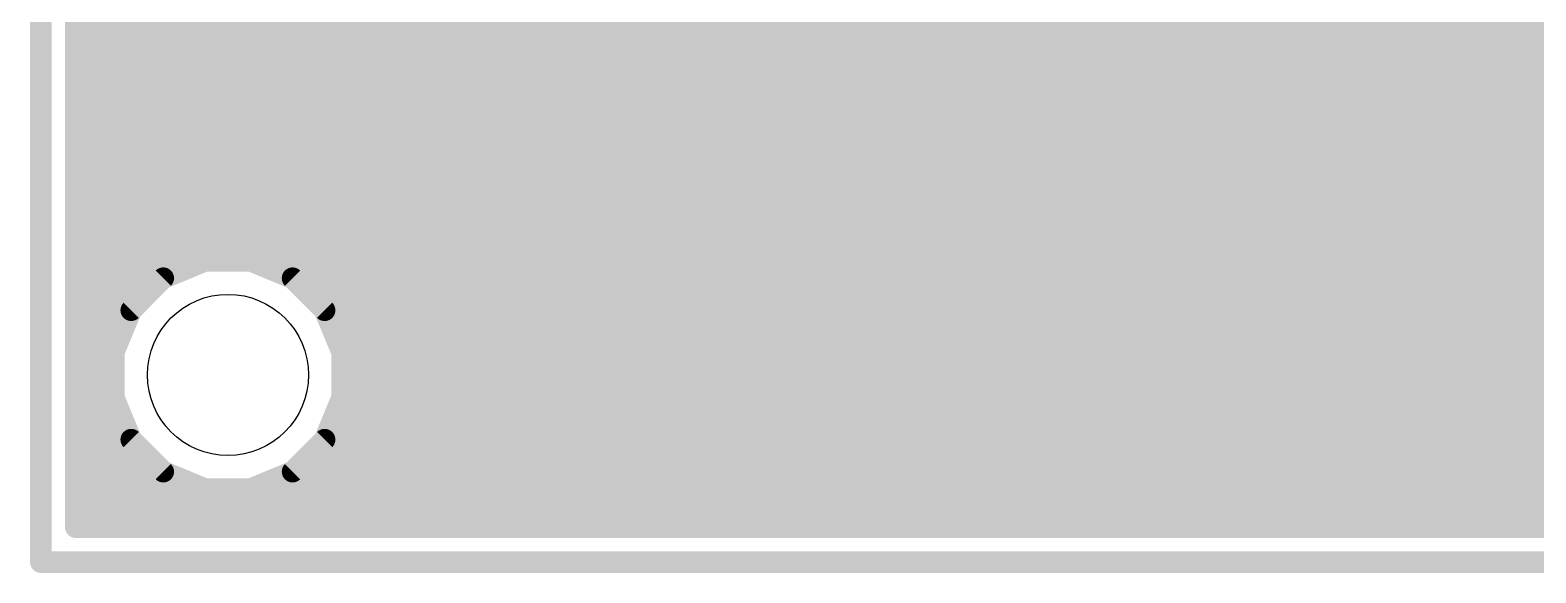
# Model space of a CAD drawing. Extents: x -0.2 to 78.9, y -2.7 to 86.6.
# Drawn here: x -0.2 to 28.29, y -2.74 to 7.52 of the extents above; entities that cross this region are included whole.
import ezdxf

# ---------------------------------------------------------------- set-up
doc = ezdxf.new("R2010")
doc.units = 0
doc.layers.add('16', color=174, linetype='CONTINUOUS')
doc.layers.add('20', color=178, linetype='CONTINUOUS')

msp = doc.modelspace()

# ---------------------------------------------------------------- linework, layer by layer
at = {"layer": '16', "const_width": 0.4064}
for points in [[(0.6603, -1.8796), (0.6603, 85.6996)], [(0.6603, 7.7216), (53.4666, 7.7216)], [(0.6603, 7.3152), (53.873, 7.3152)], [(0.6603, 6.9088), (54.402, 6.9088)], [(0.6603, 6.5024), (38.4898, 6.5024)], [(0.6603, 6.096), (38.0511, 6.096)], [(0.6603, 5.6896), (37.8355, 5.6896)], [(0.6603, 5.2832), (37.719, 5.2832)], [(0.6603, 4.8768), (37.719, 4.8768)], [(0.6603, 4.4704), (37.8354, 4.4704)], [(0.6603, 4.064), (38.051, 4.064)], [(0.6603, 3.6576), (38.4895, 3.6576)], [(0.6603, 3.2512), (68.4276, 3.2512)], [(3.1105, 3.1588), (2.3171, 2.8301)], [(3.1106, 3.1588), (3.1105, 3.1588)], [(3.4137, 3.1588), (3.1106, 3.1588)], [(3.5392, 3.1589), (3.4137, 3.1589)], [(3.4137, 3.1589), (3.4137, 3.1588)], [(3.5399, 3.1589), (3.5392, 3.1589)], [(3.6662, 3.1589), (3.5399, 3.1589)], [(3.6662, 3.1588), (3.6662, 3.1589)], [(3.9693, 3.1588), (3.6662, 3.1588)], [(3.9694, 3.1588), (3.9693, 3.1588)], [(4.7628, 2.8301), (3.9694, 3.1588)], [(0.6603, 2.8448), (2.3526, 2.8448)], [(2.317, 2.8301), (1.7098, 2.2229)], [(2.3171, 2.8301), (2.317, 2.8301)], [(4.7274, 2.8448), (68.8036, 2.8448)], [(4.7629, 2.8301), (4.7628, 2.8301)], [(5.3701, 2.2229), (4.7629, 2.8301)], [(0.6603, 2.4384), (1.9253, 2.4384)], [(5.1546, 2.4384), (69.21, 2.4384)], [(1.7098, 2.2228), (1.3811, 1.4294)], [(1.7098, 2.2229), (1.7098, 2.2228)], [(5.3701, 2.2228), (5.3701, 2.2229)], [(5.6988, 1.4294), (5.3701, 2.2228)], [(0.6603, 2.032), (1.6308, 2.032)], [(5.4492, 2.032), (73.2908, 2.032)], [(0.6603, 1.6256), (1.4624, 1.6256)], [(5.6176, 1.6256), (38.7105, 1.6256)], [(1.3811, 1.4294), (1.3811, 1.4293)], [(1.3811, 1.4293), (1.3811, 0.5705)], [(5.6988, 1.4293), (5.6988, 1.4294)], [(5.6988, 0.5706), (5.6988, 1.4293)], [(0.6603, 1.2192), (1.3811, 1.2192)], [(5.6988, 1.2192), (37.9843, 1.2192)], [(0.6603, 0.8128), (1.3811, 0.8128)], [(5.6988, 0.8128), (37.6497, 0.8128)], [(0.6603, 0.4064), (1.4491, 0.4064)], [(1.3811, 0.5705), (1.3812, 0.5705)], [(1.3812, 0.5705), (1.7098, -0.2228)], [(5.3701, -0.2228), (5.6988, 0.5705)], [(5.6308, 0.4064), (37.4814, 0.4064)], [(5.6988, 0.5705), (5.6988, 0.5706)], [(0.6603, 0), (1.6175, 0)], [(5.4624, 0), (37.449, 0)], [(0.6603, -0.4064), (1.8934, -0.4064)], [(1.7098, -0.2228), (2.317, -0.83)], [(4.7629, -0.8301), (5.3701, -0.2229)], [(5.1866, -0.4064), (37.4813, -0.4064)], [(5.3701, -0.2229), (5.3701, -0.2228)], [(0.6603, -0.8128), (2.2998, -0.8128)], [(2.317, -0.83), (2.317, -0.8301)], [(2.317, -0.8301), (3.1105, -1.1588)], [(3.9694, -1.1588), (4.7628, -0.8301)], [(4.7628, -0.8301), (4.7629, -0.8301)], [(4.7802, -0.8128), (37.6496, -0.8128)], [(0.6603, -1.2192), (37.9843, -1.2192)], [(3.1105, -1.1588), (3.1106, -1.1588)], [(3.1106, -1.1588), (3.4137, -1.1588)], [(3.4137, -1.1588), (3.4137, -1.1589)], [(3.4137, -1.1589), (3.54, -1.1589)], [(3.54, -1.1589), (3.5904, -1.1589)], [(3.5904, -1.1589), (3.6662, -1.1589)], [(3.6662, -1.1589), (3.6662, -1.1588)], [(3.6662, -1.1588), (3.9693, -1.1588)], [(3.9693, -1.1588), (3.9694, -1.1588)], [(0.6603, -1.6256), (38.7104, -1.6256)], [(78.0796, -1.8796), (0.6603, -1.8796)]]:
    msp.add_lwpolyline(points, dxfattribs=at)
at = {"layer": '16', "const_width": 0.2032}
for points in [[(0.6603, 7.8232, 1), (0.6603, 7.62)], [(0.6603, 7.4168, 1), (0.6603, 7.2136)], [(0.6603, 7.0104, 1), (0.6603, 6.8072)], [(0.6603, 6.604, 1), (0.6603, 6.4008)], [(0.6603, 6.1976, 1), (0.6603, 5.9944)], [(0.6603, 5.7912, 1), (0.6603, 5.588)], [(0.6603, 5.3848, 1), (0.6603, 5.1816)], [(0.6603, 4.9784, 1), (0.6603, 4.7752)], [(0.6603, 4.572, 1), (0.6603, 4.3688)], [(0.6603, 4.1656, 1), (0.6603, 3.9624)], [(0.6603, 3.7592, 1), (0.6603, 3.556)], [(0.6603, 3.3528, 1), (0.6603, 3.1496)], [(3.1105, 3.2604, 1), (3.1105, 3.0572)], [(3.1106, 3.2604, 1), (3.1106, 3.0572)], [(3.1494, 3.0649, 1), (3.0716, 3.2527)], [(3.1106, 3.0572, 1), (3.1106, 3.2604)], [(3.4137, 3.2605, 1), (3.4137, 3.0573)], [(3.5153, 3.1589, 1), (3.3121, 3.1589)], [(3.3121, 3.1588, 1), (3.5153, 3.1588)], [(3.4137, 3.0572, 1), (3.4137, 3.2604)], [(3.5392, 3.2605, 1), (3.5392, 3.0573)], [(3.5399, 3.2605, 1), (3.5399, 3.0573)], [(3.5392, 3.0573, 1), (3.5392, 3.2605)], [(3.5399, 3.0573, 1), (3.5399, 3.2605)], [(3.7678, 3.1589, 1), (3.5646, 3.1589)], [(3.6662, 3.2604, 1), (3.6662, 3.0572)], [(3.5646, 3.1588, 1), (3.7678, 3.1588)], [(3.6662, 3.0573, 1), (3.6662, 3.2605)], [(3.9693, 3.2604, 1), (3.9693, 3.0572)], [(4.0083, 3.2527, 1), (3.9305, 3.0649)], [(3.9693, 3.0572, 1), (3.9693, 3.2604)], [(3.9694, 3.0572, 1), (3.9694, 3.2604)], [(0.6603, 2.9464, 1), (0.6603, 2.7432)], [(2.317, 2.9317, 1), (2.317, 2.7285)], [(2.2782, 2.924, 1), (2.356, 2.7362)], [(2.3888, 2.7583, 1), (2.2452, 2.9019)], [(2.3171, 2.7285, 1), (2.3171, 2.9317)], [(2.3526, 2.7432, 1), (2.3526, 2.9464)], [(4.7274, 2.9464, 1), (4.7274, 2.7432)], [(4.7628, 2.9317, 1), (4.7628, 2.7285)], [(4.8347, 2.9019, 1), (4.6911, 2.7583)], [(4.7239, 2.7362, 1), (4.8017, 2.924)], [(4.7629, 2.7285, 1), (4.7629, 2.9317)], [(0.6603, 2.54, 1), (0.6603, 2.3368)], [(1.9253, 2.3368, 1), (1.9253, 2.54)], [(5.1546, 2.54, 1), (5.1546, 2.3368)], [(1.8114, 2.2229, 1), (1.6082, 2.2229)], [(1.6082, 2.2228, 1), (1.8114, 2.2228)], [(1.638, 2.2947, 1), (1.7816, 2.1511)], [(1.8037, 2.1839, 1), (1.6159, 2.2617)], [(5.4717, 2.2229, 1), (5.2685, 2.2229)], [(5.464, 2.2617, 1), (5.2762, 2.1839)], [(5.2685, 2.2228, 1), (5.4717, 2.2228)], [(5.2983, 2.1511, 1), (5.4419, 2.2947)], [(0.6603, 2.1336, 1), (0.6603, 1.9304)], [(1.6308, 1.9304, 1), (1.6308, 2.1336)], [(5.4492, 2.1336, 1), (5.4492, 1.9304)], [(0.6603, 1.7272, 1), (0.6603, 1.524)], [(1.4624, 1.524, 1), (1.4624, 1.7272)], [(5.6176, 1.7272, 1), (5.6176, 1.524)], [(1.4827, 1.4294, 1), (1.2795, 1.4294)], [(1.4827, 1.4293, 1), (1.2795, 1.4293)], [(1.2872, 1.4683, 1), (1.475, 1.3905)], [(1.2795, 1.4293, 1), (1.4827, 1.4293)], [(5.8004, 1.4294, 1), (5.5972, 1.4294)], [(5.8004, 1.4293, 1), (5.5972, 1.4293)], [(5.5972, 1.4293, 1), (5.8004, 1.4293)], [(5.6049, 1.3905, 1), (5.7927, 1.4683)], [(0.6603, 1.3208, 1), (0.6603, 1.1176)], [(1.3811, 1.1176, 1), (1.3811, 1.3208)], [(5.6988, 1.3208, 1), (5.6988, 1.1176)], [(0.6603, 0.9144, 1), (0.6603, 0.7112)], [(1.3811, 0.7112, 1), (1.3811, 0.9144)], [(5.6988, 0.9144, 1), (5.6988, 0.7112)], [(0.6603, 0.508, 1), (0.6603, 0.3048)], [(1.3811, 0.6721, 1), (1.3811, 0.4689)], [(1.2795, 0.5705, 1), (1.4827, 0.5705)], [(1.4751, 0.6094, 1), (1.2873, 0.5316)], [(1.3812, 0.4689, 1), (1.3812, 0.6721)], [(1.4491, 0.3048, 1), (1.4491, 0.508)], [(5.6308, 0.508, 1), (5.6308, 0.3048)], [(5.8004, 0.5706, 1), (5.5972, 0.5706)], [(5.5972, 0.5706, 1), (5.8004, 0.5706)], [(5.5972, 0.5705, 1), (5.8004, 0.5705)], [(5.7927, 0.5316, 1), (5.6049, 0.6094)], [(0.6603, 0.1016, 1), (0.6603, -0.1016)], [(1.6175, -0.1016, 1), (1.6175, 0.1016)], [(5.4624, 0.1016, 1), (5.4624, -0.1016)], [(0.6603, -0.3048, 1), (0.6603, -0.508)], [(1.7816, -0.151, 1), (1.638, -0.2946)], [(1.6159, -0.2617, 1), (1.8037, -0.1839)], [(1.8934, -0.508, 1), (1.8934, -0.3048)], [(5.1866, -0.3048, 1), (5.1866, -0.508)], [(5.4717, -0.2228, 1), (5.2685, -0.2228)], [(5.2762, -0.1839, 1), (5.464, -0.2617)], [(5.2685, -0.2229, 1), (5.4717, -0.2229)], [(5.4419, -0.2947, 1), (5.2983, -0.1511)], [(0.6603, -0.7112, 1), (0.6603, -0.9144)], [(2.4186, -0.83, 1), (2.2154, -0.83)], [(2.3559, -0.7362, 1), (2.2781, -0.924)], [(2.2154, -0.8301, 1), (2.4186, -0.8301)], [(2.2452, -0.9018, 1), (2.3888, -0.7582)], [(2.2998, -0.9144, 1), (2.2998, -0.7112)], [(4.7628, -0.7285, 1), (4.7628, -0.9317)], [(4.6911, -0.7583, 1), (4.8347, -0.9019)], [(4.7802, -0.7112, 1), (4.7802, -0.9144)], [(4.8017, -0.924, 1), (4.7239, -0.7362)], [(4.7629, -0.9317, 1), (4.7629, -0.7285)], [(0.6603, -1.1176, 1), (0.6603, -1.3208)], [(3.1105, -1.0572, 1), (3.1105, -1.2604)], [(3.1106, -1.0572, 1), (3.1106, -1.2604)], [(3.0716, -1.2527, 1), (3.1494, -1.0649)], [(3.1106, -1.2604, 1), (3.1106, -1.0572)], [(3.5153, -1.1588, 1), (3.3121, -1.1588)], [(3.4137, -1.0573, 1), (3.4137, -1.2605)], [(3.3121, -1.1589, 1), (3.5153, -1.1589)], [(3.4137, -1.2604, 1), (3.4137, -1.0572)], [(3.54, -1.0573, 1), (3.54, -1.2605)], [(3.5904, -1.0573, 1), (3.5904, -1.2605)], [(3.54, -1.2605, 1), (3.54, -1.0573)], [(3.7678, -1.1588, 1), (3.5646, -1.1588)], [(3.6662, -1.0572, 1), (3.6662, -1.2604)], [(3.5646, -1.1589, 1), (3.7678, -1.1589)], [(3.5904, -1.2605, 1), (3.5904, -1.0573)], [(3.6662, -1.2605, 1), (3.6662, -1.0573)], [(3.9693, -1.0572, 1), (3.9693, -1.2604)], [(3.9305, -1.0649, 1), (4.0083, -1.2527)], [(3.9693, -1.2604, 1), (3.9693, -1.0572)], [(3.9694, -1.2604, 1), (3.9694, -1.0572)], [(0.6603, -1.524, 1), (0.6603, -1.7272)], [(0.6603, -1.778, 1), (0.6603, -1.9812)], [(0.5587, -1.8796, 1), (0.7619, -1.8796)]]:
    msp.add_lwpolyline(points, format="xyb", dxfattribs=at)
at = {"layer": '20', "const_width": 0.4064}
for points in [[(0, -2.54), (0, 86.36)], [(78.74, -2.54), (0, -2.54)]]:
    msp.add_lwpolyline(points, dxfattribs=at)
at = {"layer": '20', "const_width": 0.2032}
for points in [[(0, -2.4384, 1), (0, -2.6416)], [(-0.1016, -2.54, 1), (0.1016, -2.54)]]:
    msp.add_lwpolyline(points, format="xyb", dxfattribs=at)
at = {"layer": '20'}
msp.add_circle((3.54, 1), 1.524, dxfattribs=at)

doc.saveas('drawing.dxf')
